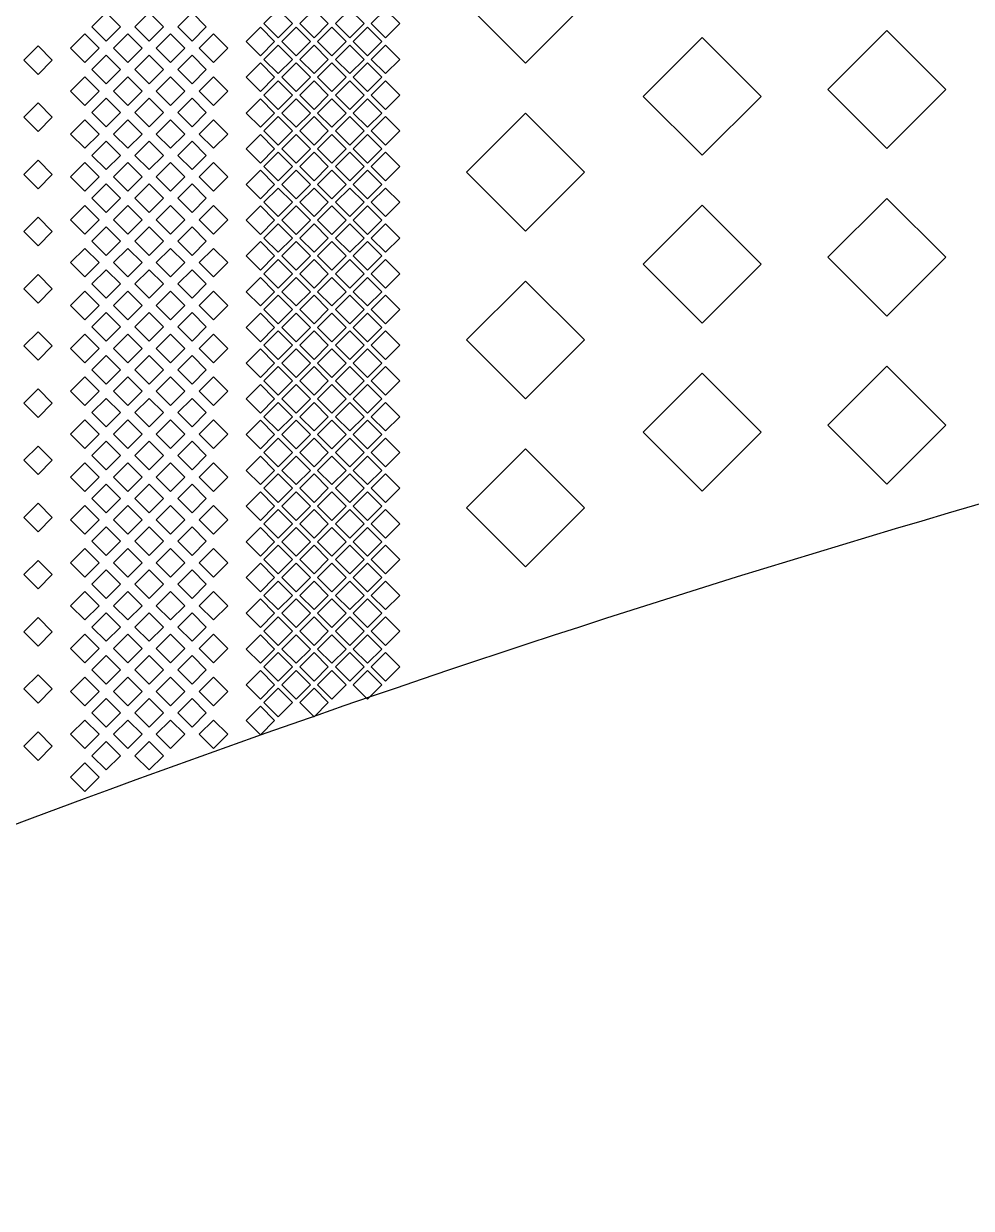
# Model space of a CAD drawing. Extents: x -351702 to -45035, y -35391 to 217623.
# Drawn here: x -253643 to -251768, y 41704 to 44048 of the extents above; entities that cross this region are included whole.
import ezdxf

# ---------------------------------------------------------------- set-up
doc = ezdxf.new("R2010")
doc.units = 13
doc.layers.add('Control', color=80, linetype='Continuous')

msp = doc.modelspace()

# ---------------------------------------------------------------- linework, layer by layer
at = {"layer": 'Control'}
msp.add_lwpolyline([(-253728.556, 45744.028, 0.07253136), (-246943.729, 44162.472), (-246943.729, 44007.379, 0.06766406), (-253728.329, 42437.686)], format="xyb", dxfattribs=at)
for points in [[(-252650.189, 44203.604), (-252766.832, 44086.96), (-252650.189, 43970.317), (-252533.545, 44086.96)], [(-253139.261, 44020.217), (-253110.977, 44048.501), (-253139.261, 44076.785), (-253167.545, 44048.501)], [(-253068.551, 44020.217), (-253040.267, 44048.501), (-253068.551, 44076.785), (-253096.835, 44048.501)], [(-252997.841, 44020.217), (-252969.557, 44048.501), (-252997.841, 44076.785), (-253026.125, 44048.501)], [(-252927.131, 44020.217), (-252898.847, 44048.501), (-252927.131, 44076.785), (-252955.415, 44048.501)], [(-253479.702, 44014.107), (-253451.417, 44042.391), (-253479.702, 44070.676), (-253507.986, 44042.391)], [(-253394.848, 44014.107), (-253366.564, 44042.391), (-253394.848, 44070.676), (-253423.133, 44042.391)], [(-253309.995, 44014.107), (-253281.711, 44042.391), (-253309.995, 44070.676), (-253338.279, 44042.391)], [(-253522.056, 43971.508), (-253493.771, 43999.793), (-253522.056, 44028.077), (-253550.34, 43999.793)], [(-253437.202, 43971.508), (-253408.918, 43999.793), (-253437.202, 44028.077), (-253465.487, 43999.793)], [(-253352.349, 43971.508), (-253324.065, 43999.793), (-253352.349, 44028.077), (-253380.633, 43999.793)], [(-253267.496, 43971.508), (-253239.211, 43999.793), (-253267.496, 44028.077), (-253295.78, 43999.793)], [(-253174.7, 43984.754), (-253146.415, 44013.038), (-253174.7, 44041.322), (-253202.984, 44013.038)], [(-253103.99, 43984.754), (-253075.705, 44013.038), (-253103.99, 44041.322), (-253132.274, 44013.038)], [(-253033.28, 43984.754), (-253004.995, 44013.038), (-253033.28, 44041.322), (-253061.564, 44013.038)], [(-252962.57, 43984.754), (-252934.285, 44013.038), (-252962.57, 44041.322), (-252990.854, 44013.038)], [(-251935.141, 44034.917), (-252051.784, 43918.273), (-251935.141, 43801.63), (-251818.497, 43918.273)], [(-253614.708, 43948.041), (-253586.424, 43976.325), (-253614.708, 44004.61), (-253642.993, 43976.325)], [(-253139.261, 43949.507), (-253110.977, 43977.791), (-253139.261, 44006.075), (-253167.545, 43977.791)], [(-253068.551, 43949.507), (-253040.267, 43977.791), (-253068.551, 44006.075), (-253096.835, 43977.791)], [(-252997.841, 43949.507), (-252969.557, 43977.791), (-252997.841, 44006.075), (-253026.125, 43977.791)], [(-252927.131, 43949.507), (-252898.847, 43977.791), (-252927.131, 44006.075), (-252955.415, 43977.791)], [(-252300.258, 44021.282), (-252416.902, 43904.639), (-252300.258, 43787.996), (-252183.615, 43904.639)], [(-253479.702, 43929.254), (-253451.417, 43957.538), (-253479.702, 43985.822), (-253507.986, 43957.538)], [(-253394.848, 43929.254), (-253366.564, 43957.538), (-253394.848, 43985.822), (-253423.133, 43957.538)], [(-253309.995, 43929.254), (-253281.711, 43957.538), (-253309.995, 43985.822), (-253338.279, 43957.538)], [(-253174.7, 43914.044), (-253146.415, 43942.328), (-253174.7, 43970.612), (-253202.984, 43942.328)], [(-253103.99, 43914.044), (-253075.705, 43942.328), (-253103.99, 43970.612), (-253132.274, 43942.328)], [(-253033.28, 43914.044), (-253004.995, 43942.328), (-253033.28, 43970.612), (-253061.564, 43942.328)], [(-252962.57, 43914.044), (-252934.285, 43942.328), (-252962.57, 43970.612), (-252990.854, 43942.328)], [(-253522.056, 43886.655), (-253493.771, 43914.939), (-253522.056, 43943.224), (-253550.34, 43914.939)], [(-253437.202, 43886.655), (-253408.918, 43914.939), (-253437.202, 43943.224), (-253465.487, 43914.939)], [(-253352.349, 43886.655), (-253324.065, 43914.939), (-253352.349, 43943.224), (-253380.633, 43914.939)], [(-253267.496, 43886.655), (-253239.211, 43914.939), (-253267.496, 43943.224), (-253295.78, 43914.939)], [(-253139.261, 43878.797), (-253110.977, 43907.081), (-253139.261, 43935.365), (-253167.545, 43907.081)], [(-253068.551, 43878.797), (-253040.267, 43907.081), (-253068.551, 43935.365), (-253096.835, 43907.081)], [(-252997.841, 43878.797), (-252969.557, 43907.081), (-252997.841, 43935.365), (-253026.125, 43907.081)], [(-252927.131, 43878.797), (-252898.847, 43907.081), (-252927.131, 43935.365), (-252955.415, 43907.081)], [(-253614.708, 43834.904), (-253586.424, 43863.188), (-253614.708, 43891.473), (-253642.993, 43863.188)], [(-253479.702, 43844.401), (-253451.417, 43872.685), (-253479.702, 43900.969), (-253507.986, 43872.685)], [(-253394.848, 43844.401), (-253366.564, 43872.685), (-253394.848, 43900.969), (-253423.133, 43872.685)], [(-253309.995, 43844.401), (-253281.711, 43872.685), (-253309.995, 43900.969), (-253338.279, 43872.685)], [(-253174.7, 43843.334), (-253146.415, 43871.618), (-253174.7, 43899.902), (-253202.984, 43871.618)], [(-253103.99, 43843.334), (-253075.705, 43871.618), (-253103.99, 43899.902), (-253132.274, 43871.618)], [(-253033.28, 43843.334), (-253004.995, 43871.618), (-253033.28, 43899.902), (-253061.564, 43871.618)], [(-252962.57, 43843.334), (-252934.285, 43871.618), (-252962.57, 43899.902), (-252990.854, 43871.618)], [(-253139.261, 43808.087), (-253110.977, 43836.371), (-253139.261, 43864.655), (-253167.545, 43836.371)], [(-253068.551, 43808.087), (-253040.267, 43836.371), (-253068.551, 43864.655), (-253096.835, 43836.371)], [(-252997.841, 43808.087), (-252969.557, 43836.371), (-252997.841, 43864.655), (-253026.125, 43836.371)], [(-252927.131, 43808.087), (-252898.847, 43836.371), (-252927.131, 43864.655), (-252955.415, 43836.371)], [(-252650.189, 43871.385), (-252766.832, 43754.741), (-252650.189, 43638.098), (-252533.545, 43754.741)], [(-253522.056, 43801.802), (-253493.771, 43830.086), (-253522.056, 43858.37), (-253550.34, 43830.086)], [(-253437.202, 43801.802), (-253408.918, 43830.086), (-253437.202, 43858.37), (-253465.487, 43830.086)], [(-253352.349, 43801.802), (-253324.065, 43830.086), (-253352.349, 43858.37), (-253380.633, 43830.086)], [(-253267.496, 43801.802), (-253239.211, 43830.086), (-253267.496, 43858.37), (-253295.78, 43830.086)], [(-253479.702, 43759.547), (-253451.417, 43787.831), (-253479.702, 43816.116), (-253507.986, 43787.831)], [(-253394.848, 43759.547), (-253366.564, 43787.831), (-253394.848, 43816.116), (-253423.133, 43787.831)], [(-253309.995, 43759.547), (-253281.711, 43787.831), (-253309.995, 43816.116), (-253338.279, 43787.831)], [(-253174.7, 43772.624), (-253146.415, 43800.908), (-253174.7, 43829.192), (-253202.984, 43800.908)], [(-253103.99, 43772.624), (-253075.705, 43800.908), (-253103.99, 43829.192), (-253132.274, 43800.908)], [(-253033.28, 43772.624), (-253004.995, 43800.908), (-253033.28, 43829.192), (-253061.564, 43800.908)], [(-252962.57, 43772.624), (-252934.285, 43800.908), (-252962.57, 43829.192), (-252990.854, 43800.908)], [(-253139.261, 43737.377), (-253110.977, 43765.661), (-253139.261, 43793.945), (-253167.545, 43765.661)], [(-253068.551, 43737.377), (-253040.267, 43765.661), (-253068.551, 43793.945), (-253096.835, 43765.661)], [(-252997.841, 43737.377), (-252969.557, 43765.661), (-252997.841, 43793.945), (-253026.125, 43765.661)], [(-252927.131, 43737.377), (-252898.847, 43765.661), (-252927.131, 43793.945), (-252955.415, 43765.661)], [(-253614.708, 43721.767), (-253586.424, 43750.051), (-253614.708, 43778.336), (-253642.993, 43750.051)], [(-253522.056, 43716.948), (-253493.771, 43745.233), (-253522.056, 43773.517), (-253550.34, 43745.233)], [(-253437.202, 43716.948), (-253408.918, 43745.233), (-253437.202, 43773.517), (-253465.487, 43745.233)], [(-253352.349, 43716.948), (-253324.065, 43745.233), (-253352.349, 43773.517), (-253380.633, 43745.233)], [(-253267.496, 43716.948), (-253239.211, 43745.233), (-253267.496, 43773.517), (-253295.78, 43745.233)], [(-253174.7, 43701.914), (-253146.415, 43730.198), (-253174.7, 43758.482), (-253202.984, 43730.198)], [(-253103.99, 43701.914), (-253075.705, 43730.198), (-253103.99, 43758.482), (-253132.274, 43730.198)], [(-253033.28, 43701.914), (-253004.995, 43730.198), (-253033.28, 43758.482), (-253061.564, 43730.198)], [(-252962.57, 43701.914), (-252934.285, 43730.198), (-252962.57, 43758.482), (-252990.854, 43730.198)], [(-253479.702, 43674.694), (-253451.417, 43702.978), (-253479.702, 43731.262), (-253507.986, 43702.978)], [(-253394.848, 43674.694), (-253366.564, 43702.978), (-253394.848, 43731.262), (-253423.133, 43702.978)], [(-253309.995, 43674.694), (-253281.711, 43702.978), (-253309.995, 43731.262), (-253338.279, 43702.978)], [(-253139.261, 43666.667), (-253110.977, 43694.951), (-253139.261, 43723.235), (-253167.545, 43694.951)], [(-253068.551, 43666.667), (-253040.267, 43694.951), (-253068.551, 43723.235), (-253096.835, 43694.951)], [(-252997.841, 43666.667), (-252969.557, 43694.951), (-252997.841, 43723.235), (-253026.125, 43694.951)], [(-252927.131, 43666.667), (-252898.847, 43694.951), (-252927.131, 43723.235), (-252955.415, 43694.951)], [(-251935.141, 43702.698), (-252051.784, 43586.055), (-251935.141, 43469.411), (-251818.497, 43586.055)], [(-253522.056, 43632.095), (-253493.771, 43660.379), (-253522.056, 43688.664), (-253550.34, 43660.379)], [(-253437.202, 43632.095), (-253408.918, 43660.379), (-253437.202, 43688.664), (-253465.487, 43660.379)], [(-253352.349, 43632.095), (-253324.065, 43660.379), (-253352.349, 43688.664), (-253380.633, 43660.379)], [(-253267.496, 43632.095), (-253239.211, 43660.379), (-253267.496, 43688.664), (-253295.78, 43660.379)], [(-253174.7, 43631.204), (-253146.415, 43659.488), (-253174.7, 43687.772), (-253202.984, 43659.488)], [(-253103.99, 43631.204), (-253075.705, 43659.488), (-253103.99, 43687.772), (-253132.274, 43659.488)], [(-253033.28, 43631.204), (-253004.995, 43659.488), (-253033.28, 43687.772), (-253061.564, 43659.488)], [(-252962.57, 43631.204), (-252934.285, 43659.488), (-252962.57, 43687.772), (-252990.854, 43659.488)], [(-252300.258, 43689.063), (-252416.902, 43572.42), (-252300.258, 43455.777), (-252183.615, 43572.42)], [(-253614.708, 43608.63), (-253586.424, 43636.914), (-253614.708, 43665.198), (-253642.993, 43636.914)], [(-253139.261, 43595.957), (-253110.977, 43624.241), (-253139.261, 43652.525), (-253167.545, 43624.241)], [(-253068.551, 43595.957), (-253040.267, 43624.241), (-253068.551, 43652.525), (-253096.835, 43624.241)], [(-252997.841, 43595.957), (-252969.557, 43624.241), (-252997.841, 43652.525), (-253026.125, 43624.241)], [(-252927.131, 43595.957), (-252898.847, 43624.241), (-252927.131, 43652.525), (-252955.415, 43624.241)], [(-253479.702, 43589.841), (-253451.417, 43618.125), (-253479.702, 43646.409), (-253507.986, 43618.125)], [(-253394.848, 43589.841), (-253366.564, 43618.125), (-253394.848, 43646.409), (-253423.133, 43618.125)], [(-253309.995, 43589.841), (-253281.711, 43618.125), (-253309.995, 43646.409), (-253338.279, 43618.125)], [(-253522.056, 43547.242), (-253493.771, 43575.526), (-253522.056, 43603.81), (-253550.34, 43575.526)], [(-253437.202, 43547.242), (-253408.918, 43575.526), (-253437.202, 43603.81), (-253465.487, 43575.526)], [(-253352.349, 43547.242), (-253324.065, 43575.526), (-253352.349, 43603.81), (-253380.633, 43575.526)], [(-253267.496, 43547.242), (-253239.211, 43575.526), (-253267.496, 43603.81), (-253295.78, 43575.526)], [(-253174.7, 43560.494), (-253146.415, 43588.778), (-253174.7, 43617.062), (-253202.984, 43588.778)], [(-253103.99, 43560.494), (-253075.705, 43588.778), (-253103.99, 43617.062), (-253132.274, 43588.778)], [(-253033.28, 43560.494), (-253004.995, 43588.778), (-253033.28, 43617.062), (-253061.564, 43588.778)], [(-252962.57, 43560.494), (-252934.285, 43588.778), (-252962.57, 43617.062), (-252990.854, 43588.778)], [(-253139.261, 43525.247), (-253110.977, 43553.531), (-253139.261, 43581.815), (-253167.545, 43553.531)], [(-253068.551, 43525.247), (-253040.267, 43553.531), (-253068.551, 43581.815), (-253096.835, 43553.531)], [(-252997.841, 43525.247), (-252969.557, 43553.531), (-252997.841, 43581.815), (-253026.125, 43553.531)], [(-252927.131, 43525.247), (-252898.847, 43553.531), (-252927.131, 43581.815), (-252955.415, 43553.531)], [(-253479.702, 43504.987), (-253451.417, 43533.271), (-253479.702, 43561.556), (-253507.986, 43533.271)], [(-253394.848, 43504.987), (-253366.564, 43533.271), (-253394.848, 43561.556), (-253423.133, 43533.271)], [(-253309.995, 43504.987), (-253281.711, 43533.271), (-253309.995, 43561.556), (-253338.279, 43533.271)], [(-253614.708, 43495.493), (-253586.424, 43523.777), (-253614.708, 43552.061), (-253642.993, 43523.777)], [(-253174.7, 43489.784), (-253146.415, 43518.068), (-253174.7, 43546.352), (-253202.984, 43518.068)], [(-253103.99, 43489.784), (-253075.705, 43518.068), (-253103.99, 43546.352), (-253132.274, 43518.068)], [(-253033.28, 43489.784), (-253004.995, 43518.068), (-253033.28, 43546.352), (-253061.564, 43518.068)], [(-252962.57, 43489.784), (-252934.285, 43518.068), (-252962.57, 43546.352), (-252990.854, 43518.068)], [(-252650.189, 43539.166), (-252766.832, 43422.522), (-252650.189, 43305.879), (-252533.545, 43422.522)], [(-253522.056, 43462.388), (-253493.771, 43490.673), (-253522.056, 43518.957), (-253550.34, 43490.673)], [(-253437.202, 43462.388), (-253408.918, 43490.673), (-253437.202, 43518.957), (-253465.487, 43490.673)], [(-253352.349, 43462.388), (-253324.065, 43490.673), (-253352.349, 43518.957), (-253380.633, 43490.673)], [(-253267.496, 43462.388), (-253239.211, 43490.673), (-253267.496, 43518.957), (-253295.78, 43490.673)], [(-253139.261, 43454.537), (-253110.977, 43482.821), (-253139.261, 43511.105), (-253167.545, 43482.821)], [(-253068.551, 43454.537), (-253040.267, 43482.821), (-253068.551, 43511.105), (-253096.835, 43482.821)], [(-252997.841, 43454.537), (-252969.557, 43482.821), (-252997.841, 43511.105), (-253026.125, 43482.821)], [(-252927.131, 43454.537), (-252898.847, 43482.821), (-252927.131, 43511.105), (-252955.415, 43482.821)], [(-253479.702, 43420.134), (-253451.417, 43448.418), (-253479.702, 43476.702), (-253507.986, 43448.418)], [(-253394.848, 43420.134), (-253366.564, 43448.418), (-253394.848, 43476.702), (-253423.133, 43448.418)], [(-253309.995, 43420.134), (-253281.711, 43448.418), (-253309.995, 43476.702), (-253338.279, 43448.418)], [(-253174.7, 43419.074), (-253146.415, 43447.358), (-253174.7, 43475.642), (-253202.984, 43447.358)], [(-253103.99, 43419.074), (-253075.705, 43447.358), (-253103.99, 43475.642), (-253132.274, 43447.358)], [(-253033.28, 43419.074), (-253004.995, 43447.358), (-253033.28, 43475.642), (-253061.564, 43447.358)], [(-252962.57, 43419.074), (-252934.285, 43447.358), (-252962.57, 43475.642), (-252990.854, 43447.358)], [(-253614.708, 43382.356), (-253586.424, 43410.64), (-253614.708, 43438.924), (-253642.993, 43410.64)], [(-253139.261, 43383.827), (-253110.977, 43412.111), (-253139.261, 43440.395), (-253167.545, 43412.111)], [(-253068.551, 43383.827), (-253040.267, 43412.111), (-253068.551, 43440.395), (-253096.835, 43412.111)], [(-252997.841, 43383.827), (-252969.557, 43412.111), (-252997.841, 43440.395), (-253026.125, 43412.111)], [(-252927.131, 43383.827), (-252898.847, 43412.111), (-252927.131, 43440.395), (-252955.415, 43412.111)], [(-253522.056, 43377.535), (-253493.771, 43405.819), (-253522.056, 43434.104), (-253550.34, 43405.819)], [(-253437.202, 43377.535), (-253408.918, 43405.819), (-253437.202, 43434.104), (-253465.487, 43405.819)], [(-253352.349, 43377.535), (-253324.065, 43405.819), (-253352.349, 43434.104), (-253380.633, 43405.819)], [(-253267.496, 43377.535), (-253239.211, 43405.819), (-253267.496, 43434.104), (-253295.78, 43405.819)], [(-253479.702, 43335.281), (-253451.417, 43363.565), (-253479.702, 43391.849), (-253507.986, 43363.565)], [(-253394.848, 43335.281), (-253366.564, 43363.565), (-253394.848, 43391.849), (-253423.133, 43363.565)], [(-253309.995, 43335.281), (-253281.711, 43363.565), (-253309.995, 43391.849), (-253338.279, 43363.565)], [(-253174.7, 43348.364), (-253146.415, 43376.648), (-253174.7, 43404.932), (-253202.984, 43376.648)], [(-253103.99, 43348.364), (-253075.705, 43376.648), (-253103.99, 43404.932), (-253132.274, 43376.648)], [(-253033.28, 43348.364), (-253004.995, 43376.648), (-253033.28, 43404.932), (-253061.564, 43376.648)], [(-252962.57, 43348.364), (-252934.285, 43376.648), (-252962.57, 43404.932), (-252990.854, 43376.648)], [(-253139.261, 43313.117), (-253110.977, 43341.401), (-253139.261, 43369.685), (-253167.545, 43341.401)], [(-253068.551, 43313.117), (-253040.267, 43341.401), (-253068.551, 43369.685), (-253096.835, 43341.401)], [(-252997.841, 43313.117), (-252969.557, 43341.401), (-252997.841, 43369.685), (-253026.125, 43341.401)], [(-252927.131, 43313.117), (-252898.847, 43341.401), (-252927.131, 43369.685), (-252955.415, 43341.401)], [(-251935.141, 43370.479), (-252051.784, 43253.836), (-251935.141, 43137.192), (-251818.497, 43253.836)], [(-253522.056, 43292.682), (-253493.771, 43320.966), (-253522.056, 43349.25), (-253550.34, 43320.966)], [(-253437.202, 43292.682), (-253408.918, 43320.966), (-253437.202, 43349.25), (-253465.487, 43320.966)], [(-253352.349, 43292.682), (-253324.065, 43320.966), (-253352.349, 43349.25), (-253380.633, 43320.966)], [(-253267.496, 43292.682), (-253239.211, 43320.966), (-253267.496, 43349.25), (-253295.78, 43320.966)], [(-252300.258, 43356.845), (-252416.902, 43240.201), (-252300.258, 43123.558), (-252183.615, 43240.201)], [(-253614.708, 43269.219), (-253586.424, 43297.503), (-253614.708, 43325.787), (-253642.993, 43297.503)], [(-253174.7, 43277.654), (-253146.415, 43305.938), (-253174.7, 43334.222), (-253202.984, 43305.938)], [(-253103.99, 43277.654), (-253075.705, 43305.938), (-253103.99, 43334.222), (-253132.274, 43305.938)], [(-253033.28, 43277.654), (-253004.995, 43305.938), (-253033.28, 43334.222), (-253061.564, 43305.938)], [(-252962.57, 43277.654), (-252934.285, 43305.938), (-252962.57, 43334.222), (-252990.854, 43305.938)], [(-253479.702, 43250.427), (-253451.417, 43278.711), (-253479.702, 43306.996), (-253507.986, 43278.711)], [(-253394.848, 43250.427), (-253366.564, 43278.711), (-253394.848, 43306.996), (-253423.133, 43278.711)], [(-253309.995, 43250.427), (-253281.711, 43278.711), (-253309.995, 43306.996), (-253338.279, 43278.711)], [(-253139.261, 43242.407), (-253110.977, 43270.691), (-253139.261, 43298.975), (-253167.545, 43270.691)], [(-253068.551, 43242.407), (-253040.267, 43270.691), (-253068.551, 43298.975), (-253096.835, 43270.691)], [(-252997.841, 43242.407), (-252969.557, 43270.691), (-252997.841, 43298.975), (-253026.125, 43270.691)], [(-252927.131, 43242.407), (-252898.847, 43270.691), (-252927.131, 43298.975), (-252955.415, 43270.691)], [(-253522.056, 43207.828), (-253493.771, 43236.113), (-253522.056, 43264.397), (-253550.34, 43236.113)], [(-253437.202, 43207.828), (-253408.918, 43236.113), (-253437.202, 43264.397), (-253465.487, 43236.113)], [(-253352.349, 43207.828), (-253324.065, 43236.113), (-253352.349, 43264.397), (-253380.633, 43236.113)], [(-253267.496, 43207.828), (-253239.211, 43236.113), (-253267.496, 43264.397), (-253295.78, 43236.113)], [(-253174.7, 43206.944), (-253146.415, 43235.228), (-253174.7, 43263.512), (-253202.984, 43235.228)], [(-253103.99, 43206.944), (-253075.705, 43235.228), (-253103.99, 43263.512), (-253132.274, 43235.228)], [(-253033.28, 43206.944), (-253004.995, 43235.228), (-253033.28, 43263.512), (-253061.564, 43235.228)], [(-252962.57, 43206.944), (-252934.285, 43235.228), (-252962.57, 43263.512), (-252990.854, 43235.228)], [(-253139.261, 43171.697), (-253110.977, 43199.981), (-253139.261, 43228.265), (-253167.545, 43199.981)], [(-253068.551, 43171.697), (-253040.267, 43199.981), (-253068.551, 43228.265), (-253096.835, 43199.981)], [(-252997.841, 43171.697), (-252969.557, 43199.981), (-252997.841, 43228.265), (-253026.125, 43199.981)], [(-252927.131, 43171.697), (-252898.847, 43199.981), (-252927.131, 43228.265), (-252955.415, 43199.981)], [(-253614.708, 43156.082), (-253586.424, 43184.366), (-253614.708, 43212.65), (-253642.993, 43184.366)], [(-253479.702, 43165.574), (-253451.417, 43193.858), (-253479.702, 43222.142), (-253507.986, 43193.858)], [(-253394.848, 43165.574), (-253366.564, 43193.858), (-253394.848, 43222.142), (-253423.133, 43193.858)], [(-253309.995, 43165.574), (-253281.711, 43193.858), (-253309.995, 43222.142), (-253338.279, 43193.858)], [(-252650.189, 43206.947), (-252766.832, 43090.303), (-252650.189, 42973.66), (-252533.545, 43090.303)], [(-253174.7, 43136.234), (-253146.415, 43164.518), (-253174.7, 43192.802), (-253202.984, 43164.518)], [(-253103.99, 43136.234), (-253075.705, 43164.518), (-253103.99, 43192.802), (-253132.274, 43164.518)], [(-253033.28, 43136.234), (-253004.995, 43164.518), (-253033.28, 43192.802), (-253061.564, 43164.518)], [(-252962.57, 43136.234), (-252934.285, 43164.518), (-252962.57, 43192.802), (-252990.854, 43164.518)], [(-253522.056, 43122.975), (-253493.771, 43151.259), (-253522.056, 43179.544), (-253550.34, 43151.259)], [(-253437.202, 43122.975), (-253408.918, 43151.259), (-253437.202, 43179.544), (-253465.487, 43151.259)], [(-253352.349, 43122.975), (-253324.065, 43151.259), (-253352.349, 43179.544), (-253380.633, 43151.259)], [(-253267.496, 43122.975), (-253239.211, 43151.259), (-253267.496, 43179.544), (-253295.78, 43151.259)], [(-253139.261, 43100.987), (-253110.977, 43129.271), (-253139.261, 43157.555), (-253167.545, 43129.271)], [(-253068.551, 43100.987), (-253040.267, 43129.271), (-253068.551, 43157.555), (-253096.835, 43129.271)], [(-252997.841, 43100.987), (-252969.557, 43129.271), (-252997.841, 43157.555), (-253026.125, 43129.271)], [(-252927.131, 43100.987), (-252898.847, 43129.271), (-252927.131, 43157.555), (-252955.415, 43129.271)], [(-253479.702, 43080.721), (-253451.417, 43109.005), (-253479.702, 43137.289), (-253507.986, 43109.005)], [(-253394.848, 43080.721), (-253366.564, 43109.005), (-253394.848, 43137.289), (-253423.133, 43109.005)], [(-253309.995, 43080.721), (-253281.711, 43109.005), (-253309.995, 43137.289), (-253338.279, 43109.005)], [(-253174.7, 43065.524), (-253146.415, 43093.808), (-253174.7, 43122.092), (-253202.984, 43093.808)], [(-253103.99, 43065.524), (-253075.705, 43093.808), (-253103.99, 43122.092), (-253132.274, 43093.808)], [(-253033.28, 43065.524), (-253004.995, 43093.808), (-253033.28, 43122.092), (-253061.564, 43093.808)], [(-252962.57, 43065.524), (-252934.285, 43093.808), (-252962.57, 43122.092), (-252990.854, 43093.808)], [(-253614.708, 43042.945), (-253586.424, 43071.229), (-253614.708, 43099.513), (-253642.993, 43071.229)], [(-253522.056, 43038.122), (-253493.771, 43066.406), (-253522.056, 43094.69), (-253550.34, 43066.406)], [(-253437.202, 43038.122), (-253408.918, 43066.406), (-253437.202, 43094.69), (-253465.487, 43066.406)], [(-253352.349, 43038.122), (-253324.065, 43066.406), (-253352.349, 43094.69), (-253380.633, 43066.406)], [(-253267.496, 43038.122), (-253239.211, 43066.406), (-253267.496, 43094.69), (-253295.78, 43066.406)], [(-253139.261, 43030.277), (-253110.977, 43058.561), (-253139.261, 43086.845), (-253167.545, 43058.561)], [(-253068.551, 43030.277), (-253040.267, 43058.561), (-253068.551, 43086.845), (-253096.835, 43058.561)], [(-252997.841, 43030.277), (-252969.557, 43058.561), (-252997.841, 43086.845), (-253026.125, 43058.561)], [(-252927.131, 43030.277), (-252898.847, 43058.561), (-252927.131, 43086.845), (-252955.415, 43058.561)], [(-253479.702, 42995.867), (-253451.417, 43024.151), (-253479.702, 43052.436), (-253507.986, 43024.151)], [(-253394.848, 42995.867), (-253366.564, 43024.151), (-253394.848, 43052.436), (-253423.133, 43024.151)], [(-253309.995, 42995.867), (-253281.711, 43024.151), (-253309.995, 43052.436), (-253338.279, 43024.151)], [(-253174.7, 42994.814), (-253146.415, 43023.098), (-253174.7, 43051.382), (-253202.984, 43023.098)], [(-253103.99, 42994.814), (-253075.705, 43023.098), (-253103.99, 43051.382), (-253132.274, 43023.098)], [(-253033.28, 42994.814), (-253004.995, 43023.098), (-253033.28, 43051.382), (-253061.564, 43023.098)], [(-252962.57, 42994.814), (-252934.285, 43023.098), (-252962.57, 43051.382), (-252990.854, 43023.098)], [(-253522.056, 42953.268), (-253493.771, 42981.553), (-253522.056, 43009.837), (-253550.34, 42981.553)], [(-253437.202, 42953.268), (-253408.918, 42981.553), (-253437.202, 43009.837), (-253465.487, 42981.553)], [(-253352.349, 42953.268), (-253324.065, 42981.553), (-253352.349, 43009.837), (-253380.633, 42981.553)], [(-253267.496, 42953.268), (-253239.211, 42981.553), (-253267.496, 43009.837), (-253295.78, 42981.553)], [(-253139.261, 42959.567), (-253110.977, 42987.851), (-253139.261, 43016.135), (-253167.545, 42987.851)], [(-253068.551, 42959.567), (-253040.267, 42987.851), (-253068.551, 43016.135), (-253096.835, 42987.851)], [(-252997.841, 42959.567), (-252969.557, 42987.851), (-252997.841, 43016.135), (-253026.125, 42987.851)], [(-252927.131, 42959.567), (-252898.847, 42987.851), (-252927.131, 43016.135), (-252955.415, 42987.851)], [(-253614.708, 42929.807), (-253586.424, 42958.092), (-253614.708, 42986.376), (-253642.993, 42958.092)], [(-253174.7, 42924.104), (-253146.415, 42952.388), (-253174.7, 42980.672), (-253202.984, 42952.388)], [(-253103.99, 42924.104), (-253075.705, 42952.388), (-253103.99, 42980.672), (-253132.274, 42952.388)], [(-253033.28, 42924.104), (-253004.995, 42952.388), (-253033.28, 42980.672), (-253061.564, 42952.388)], [(-252962.57, 42924.104), (-252934.285, 42952.388), (-252962.57, 42980.672), (-252990.854, 42952.388)], [(-253479.702, 42911.014), (-253451.417, 42939.298), (-253479.702, 42967.582), (-253507.986, 42939.298)], [(-253394.848, 42911.014), (-253366.564, 42939.298), (-253394.848, 42967.582), (-253423.133, 42939.298)], [(-253309.995, 42911.014), (-253281.711, 42939.298), (-253309.995, 42967.582), (-253338.279, 42939.298)], [(-253522.056, 42868.415), (-253493.771, 42896.699), (-253522.056, 42924.984), (-253550.34, 42896.699)], [(-253437.202, 42868.415), (-253408.918, 42896.699), (-253437.202, 42924.984), (-253465.487, 42896.699)], [(-253352.349, 42868.415), (-253324.065, 42896.699), (-253352.349, 42924.984), (-253380.633, 42896.699)], [(-253267.496, 42868.415), (-253239.211, 42896.699), (-253267.496, 42924.984), (-253295.78, 42896.699)], [(-253139.261, 42888.857), (-253110.977, 42917.141), (-253139.261, 42945.425), (-253167.545, 42917.141)], [(-253068.551, 42888.857), (-253040.267, 42917.141), (-253068.551, 42945.425), (-253096.835, 42917.141)], [(-252997.841, 42888.857), (-252969.557, 42917.141), (-252997.841, 42945.425), (-253026.125, 42917.141)], [(-252927.131, 42888.857), (-252898.847, 42917.141), (-252927.131, 42945.425), (-252955.415, 42917.141)], [(-253174.7, 42853.394), (-253146.415, 42881.678), (-253174.7, 42909.962), (-253202.984, 42881.678)], [(-253103.99, 42853.394), (-253075.705, 42881.678), (-253103.99, 42909.962), (-253132.274, 42881.678)], [(-253033.28, 42853.394), (-253004.995, 42881.678), (-253033.28, 42909.962), (-253061.564, 42881.678)], [(-252962.57, 42853.394), (-252934.285, 42881.678), (-252962.57, 42909.962), (-252990.854, 42881.678)], [(-253479.702, 42826.161), (-253451.417, 42854.445), (-253479.702, 42882.729), (-253507.986, 42854.445)], [(-253394.848, 42826.161), (-253366.564, 42854.445), (-253394.848, 42882.729), (-253423.133, 42854.445)], [(-253309.995, 42826.161), (-253281.711, 42854.445), (-253309.995, 42882.729), (-253338.279, 42854.445)], [(-253614.708, 42816.67), (-253586.424, 42844.955), (-253614.708, 42873.239), (-253642.993, 42844.955)], [(-253139.261, 42818.147), (-253110.977, 42846.431), (-253139.261, 42874.715), (-253167.545, 42846.431)], [(-253068.551, 42818.147), (-253040.267, 42846.431), (-253068.551, 42874.715), (-253096.835, 42846.431)], [(-252997.841, 42818.147), (-252969.557, 42846.431), (-252997.841, 42874.715), (-253026.125, 42846.431)], [(-252927.131, 42818.147), (-252898.847, 42846.431), (-252927.131, 42874.715), (-252955.415, 42846.431)], [(-253522.056, 42783.562), (-253493.771, 42811.846), (-253522.056, 42840.13), (-253550.34, 42811.846)], [(-253437.202, 42783.562), (-253408.918, 42811.846), (-253437.202, 42840.13), (-253465.487, 42811.846)], [(-253352.349, 42783.562), (-253324.065, 42811.846), (-253352.349, 42840.13), (-253380.633, 42811.846)], [(-253267.496, 42783.562), (-253239.211, 42811.846), (-253267.496, 42840.13), (-253295.78, 42811.846)], [(-253174.7, 42782.684), (-253146.415, 42810.968), (-253174.7, 42839.252), (-253202.984, 42810.968)], [(-253103.99, 42782.684), (-253075.705, 42810.968), (-253103.99, 42839.252), (-253132.274, 42810.968)], [(-253033.28, 42782.684), (-253004.995, 42810.968), (-253033.28, 42839.252), (-253061.564, 42810.968)], [(-252962.57, 42782.684), (-252934.285, 42810.968), (-252962.57, 42839.252), (-252990.854, 42810.968)], [(-253479.702, 42741.307), (-253451.417, 42769.591), (-253479.702, 42797.876), (-253507.986, 42769.591)], [(-253394.848, 42741.307), (-253366.564, 42769.591), (-253394.848, 42797.876), (-253423.133, 42769.591)], [(-253309.995, 42741.307), (-253281.711, 42769.591), (-253309.995, 42797.876), (-253338.279, 42769.591)], [(-253139.261, 42747.437), (-253110.977, 42775.721), (-253139.261, 42804.005), (-253167.545, 42775.721)], [(-253068.551, 42747.437), (-253040.267, 42775.721), (-253068.551, 42804.005), (-253096.835, 42775.721)], [(-252997.841, 42747.437), (-252969.557, 42775.721), (-252997.841, 42804.005), (-253026.125, 42775.721)], [(-252927.131, 42747.437), (-252898.847, 42775.721), (-252927.131, 42804.005), (-252955.415, 42775.721)], [(-253614.708, 42703.533), (-253586.424, 42731.818), (-253614.708, 42760.102), (-253642.993, 42731.818)], [(-253174.7, 42711.974), (-253146.415, 42740.258), (-253174.7, 42768.542), (-253202.984, 42740.258)], [(-253103.99, 42711.974), (-253075.705, 42740.258), (-253103.99, 42768.542), (-253132.274, 42740.258)], [(-253033.28, 42711.974), (-253004.995, 42740.258), (-253033.28, 42768.542), (-253061.564, 42740.258)], [(-252962.57, 42711.974), (-252934.285, 42740.258), (-252962.57, 42768.542), (-252990.854, 42740.258)], [(-253522.056, 42698.708), (-253493.771, 42726.993), (-253522.056, 42755.277), (-253550.34, 42726.993)], [(-253437.202, 42698.708), (-253408.918, 42726.993), (-253437.202, 42755.277), (-253465.487, 42726.993)], [(-253352.349, 42698.708), (-253324.065, 42726.993), (-253352.349, 42755.277), (-253380.633, 42726.993)], [(-253267.496, 42698.708), (-253239.211, 42726.993), (-253267.496, 42755.277), (-253295.78, 42726.993)], [(-253479.702, 42656.454), (-253451.417, 42684.738), (-253479.702, 42713.022), (-253507.986, 42684.738)], [(-253394.848, 42656.454), (-253366.564, 42684.738), (-253394.848, 42713.022), (-253423.133, 42684.738)], [(-253309.995, 42656.454), (-253281.711, 42684.738), (-253309.995, 42713.022), (-253338.279, 42684.738)], [(-253139.261, 42676.727), (-253110.977, 42705.011), (-253139.261, 42733.295), (-253167.545, 42705.011)], [(-253068.551, 42676.727), (-253040.267, 42705.011), (-253068.551, 42733.295), (-253096.835, 42705.011)], [(-253174.7, 42641.264), (-253146.415, 42669.548), (-253174.7, 42697.832), (-253202.984, 42669.548)], [(-253522.056, 42613.855), (-253493.771, 42642.139), (-253522.056, 42670.424), (-253550.34, 42642.139)], [(-253437.202, 42613.855), (-253408.918, 42642.139), (-253437.202, 42670.424), (-253465.487, 42642.139)], [(-253352.349, 42613.855), (-253324.065, 42642.139), (-253352.349, 42670.424), (-253380.633, 42642.139)], [(-253267.496, 42613.855), (-253239.211, 42642.139), (-253267.496, 42670.424), (-253295.78, 42642.139)], [(-253614.708, 42590.396), (-253586.424, 42618.68), (-253614.708, 42646.965), (-253642.993, 42618.68)], [(-253479.702, 42571.601), (-253451.417, 42599.885), (-253479.702, 42628.169), (-253507.986, 42599.885)], [(-253394.848, 42571.601), (-253366.564, 42599.885), (-253394.848, 42628.169), (-253423.133, 42599.885)], [(-253522.056, 42529.002), (-253493.771, 42557.286), (-253522.056, 42585.57), (-253550.34, 42557.286)]]:
    msp.add_lwpolyline(points, close=True, dxfattribs=at)
msp.add_circle((-245160.989, 22954.159), 50000, dxfattribs=at)

doc.saveas('drawing.dxf')
